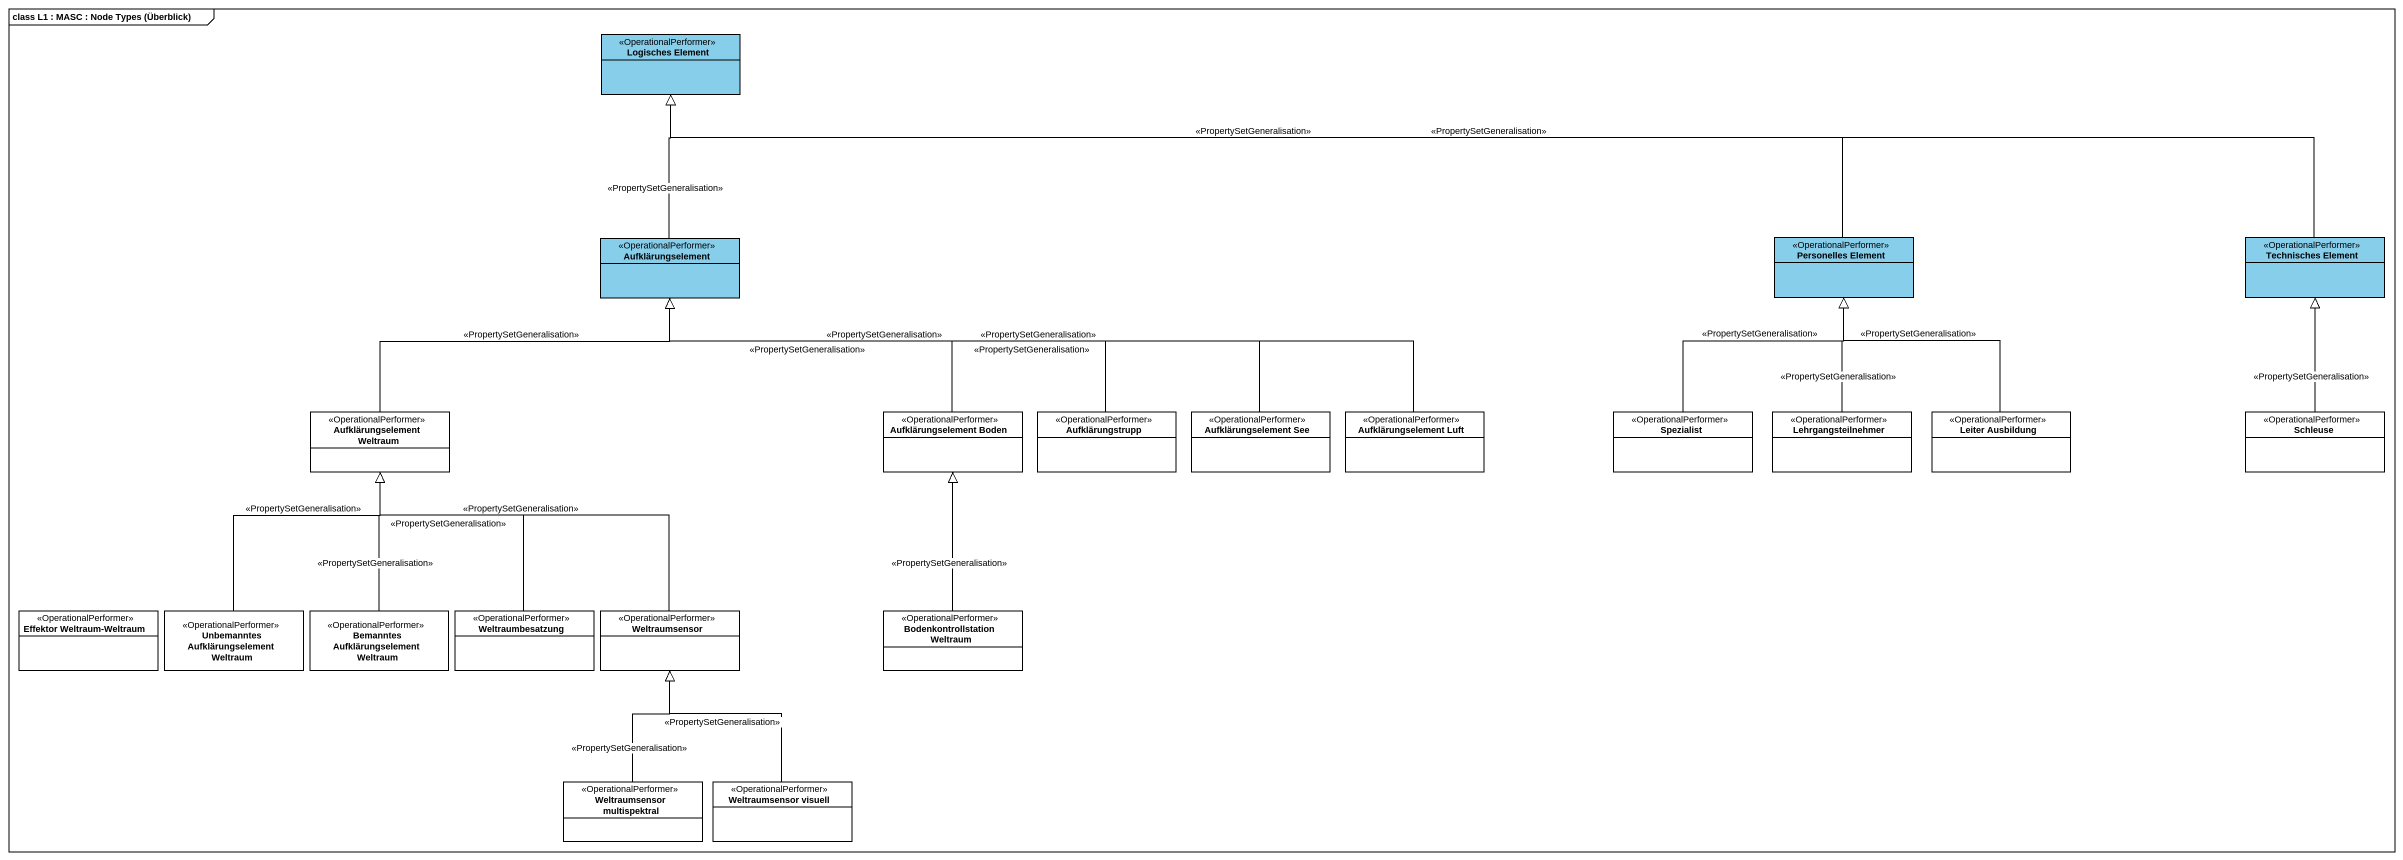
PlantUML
@startuml
mainframe class L1 : MASC : Node Types (Überblick)
hide circle
hide empty members
class "Logisches Element" as Logisches_Element <<OperationalPerformer>> #87CEEB
class Aufklärungselement <<OperationalPerformer>> #87CEEB
class "Personelles Element" as Personelles_Element <<OperationalPerformer>> #87CEEB
class "Technisches Element" as Technisches_Element <<OperationalPerformer>> #87CEEB
class "Aufklärungselement Weltraum" as Aufklärungselement_Weltraum <<OperationalPerformer>>
class "Aufklärungselement Boden" as Aufklärungselement_Boden <<OperationalPerformer>>
class Aufklärungstrupp <<OperationalPerformer>>
class "Aufklärungselement See" as Aufklärungselement_See <<OperationalPerformer>>
class "Aufklärungselement Luft" as Aufklärungselement_Luft <<OperationalPerformer>>
class Spezialist <<OperationalPerformer>>
class Lehrgangsteilnehmer <<OperationalPerformer>>
class "Leiter Ausbildung" as Leiter_Ausbildung <<OperationalPerformer>>
class Schleuse <<OperationalPerformer>>
class "Effektor Weltraum-Weltraum" as Effektor_Weltraum_Weltraum <<OperationalPerformer>>
class "Unbemanntes Aufklärungselement Weltraum" as Unbemanntes <<OperationalPerformer>>
class "Bemanntes Aufklärungselement Weltraum" as Bemanntes <<OperationalPerformer>>
class Weltraumbesatzung <<OperationalPerformer>>
class Weltraumsensor <<OperationalPerformer>>
class "Bodenkontrollstation Weltraum" as Bodenkontrollstation <<OperationalPerformer>>
class "Weltraumsensor multispektral" as Weltraumsensor_multispektral <<OperationalPerformer>>
class "Weltraumsensor visuell" as Weltraumsensor_visuell <<OperationalPerformer>>
Aufklärungselement -up-|> Logisches_Element : <<PropertySetGeneralisation>>
Personelles_Element -left-|> Logisches_Element : <<PropertySetGeneralisation>>
Technisches_Element -left-|> Logisches_Element : <<PropertySetGeneralisation>>
Aufklärungselement_Weltraum -right-|> Aufklärungselement : <<PropertySetGeneralisation>>
Aufklärungselement_Boden -up-|> Aufklärungselement : <<PropertySetGeneralisation>>
Aufklärungstrupp -left-|> Aufklärungselement : <<PropertySetGeneralisation>>
Aufklärungselement_See -left-|> Aufklärungselement : <<PropertySetGeneralisation>>
Aufklärungselement_Luft -left-|> Aufklärungselement : <<PropertySetGeneralisation>>
Spezialist -up-|> Personelles_Element : <<PropertySetGeneralisation>>
Lehrgangsteilnehmer -up-|> Personelles_Element : <<PropertySetGeneralisation>>
Leiter_Ausbildung -up-|> Personelles_Element : <<PropertySetGeneralisation>>
Schleuse -up-|> Technisches_Element : <<PropertySetGeneralisation>>
Unbemanntes -up-|> Aufklärungselement_Weltraum : <<PropertySetGeneralisation>>
Bemanntes -up-|> Aufklärungselement_Weltraum : <<PropertySetGeneralisation>>
Weltraumbesatzung -up-|> Aufklärungselement_Weltraum : <<PropertySetGeneralisation>>
Weltraumsensor -up-|> Aufklärungselement_Weltraum : <<PropertySetGeneralisation>>
Bodenkontrollstation -up-|> Aufklärungselement_Boden : <<PropertySetGeneralisation>>
Weltraumsensor_multispektral -up-|> Weltraumsensor : <<PropertySetGeneralisation>>
Weltraumsensor_visuell -up-|> Weltraumsensor : <<PropertySetGeneralisation>>
@enduml
